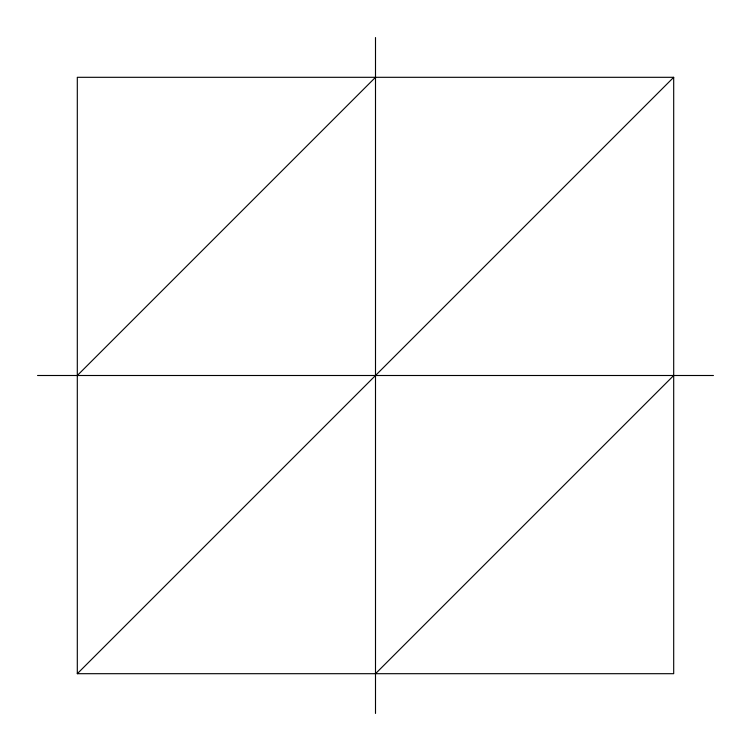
<?xml version="1.0" encoding="UTF-8"?>
<svg xmlns="http://www.w3.org/2000/svg" width="751" height="751" viewBox="0 0 751 751"><rect width="100%" height="100%" fill="white"/><g stroke="black" fill="none" stroke-linecap="round" stroke-linejoin="round"><path stroke-width="1.13" d="M77.306 375.5L375.5 77.306M77.306 673.694L673.694 77.306L77.306 77.306L77.306 673.694L673.694 673.694L673.694 77.306M375.5 673.694L673.694 375.5M37.55 375.5L713.45 375.5M375.5 37.55L375.5 713.45"/></g></svg>
